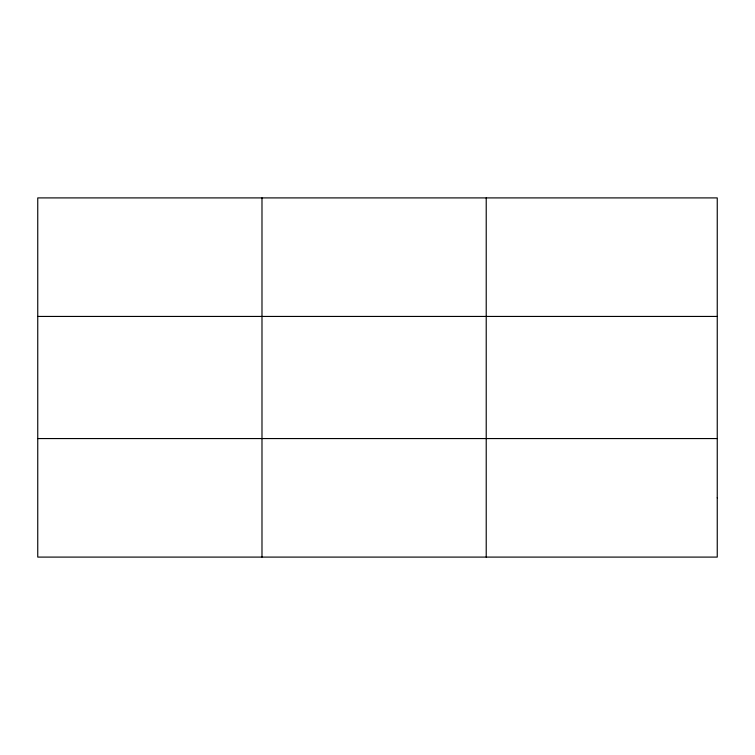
<?xml version="1.0" encoding="UTF-8"?>
<svg xmlns="http://www.w3.org/2000/svg" width="755" height="755" viewBox="0 0 755 755"><rect width="100%" height="100%" fill="white"/><g stroke="black" fill="none" stroke-linecap="round" stroke-linejoin="round"><path stroke-width="1.13" d="M261.985 197.904L261.985 557.096M486.22 197.904L486.22 557.096M37.75 316.439L717.25 316.439M37.75 438.561L717.25 438.561M717.25 497.828L717.25 557.096L37.75 557.096L37.75 197.904L717.25 197.904L717.25 497.828"/></g></svg>
